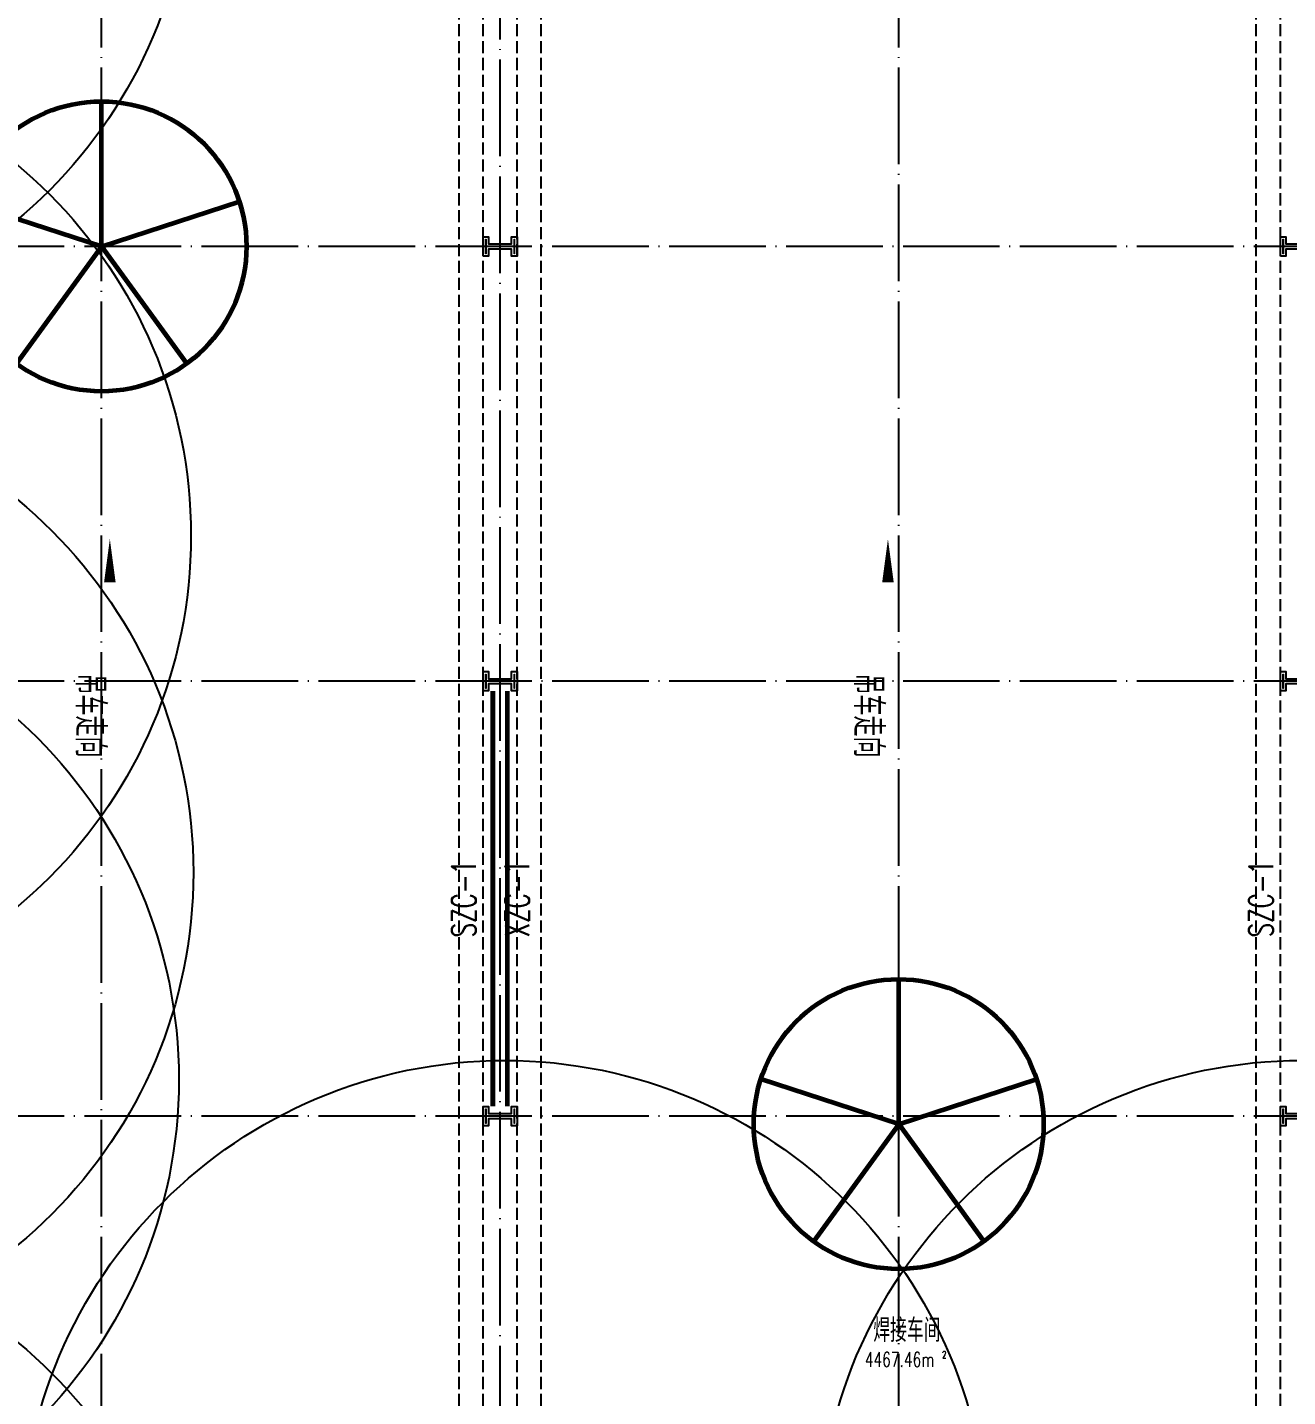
# Model space of a CAD drawing. Extents: x -1313754 to 847533, y 489853 to 941203.
# Drawn here: x -220238 to -194154, y 790014 to 818354 of the extents above; entities that cross this region are included whole.
import ezdxf
from ezdxf.enums import TextEntityAlignment as Align

# ---------------------------------------------------------------- set-up
doc = ezdxf.new("R2010")
doc.units = 0
doc.header["$LTSCALE"] = 1000
doc.header["$MEASUREMENT"] = 0
for name, pattern in [('CENTER', [2, 1.25, -0.25, 0.25, -0.25]), ('DASH', [0.35, 0.25, -0.1]), ('DOTE', [2.42, 2, -0.2, 0.02, -0.2])]:
    doc.linetypes.add(name, pattern=pattern)
for name, color, linetype in [('A-AXIS-DOTE', 14, 'DOTE'), ('A-AXIS-DP', 126, 'Continuous'), ('A-HATCH-2', 251, 'Continuous'), ('A-LIN-V', 9, 'Continuous'), ('A-WINDOW', 140, 'Continuous'), ('AS-WALL', 40, 'Continuous'), ('SB_ZF消火栓', 10, 'Continuous'), ('建-房间', 7, 'Continuous'), ('建-箭头', 3, 'Continuous')]:
    doc.layers.add(name, color=color, linetype=linetype)
for name, color, linetype, lineweight in [('S-col', 2, 'Continuous', 0), ('THIN', 7, 'Continuous', 0), ('柱间支撑', 6, 'CENTER', 0)]:
    doc.layers.add(name, color=color, linetype=linetype, lineweight=lineweight)
doc.styles.add('A-AREA', font='SIMPLEX', dxfattribs={"bigfont": 'GBCBIG'})
doc.styles.add('A-STANDARD', font='SIMPLEX', dxfattribs={"bigfont": 'GBCBIG'})
doc.styles.add('TSSD_Rein', font='tj-romans1.shx', dxfattribs={"width": 0.7, "bigfont": 'tj-hztxt.shx'})

# ---------------------------------------------------------------- blocks, each defined once
blk = doc.blocks.new('dote')
at = {"layer": 'A-AXIS-DOTE'}
for p, q in [((2032.2, -69160), (2032.2, 36662.3)), ((10282.2, -68993.9), (10282.2, 36662.3)), ((18532.2, -69160), (18532.2, 36662.3)), ((76282.2, 9000), (-41310, 9000)), ((76282.2, 0), (-41310, 0)), ((76282.2, -9000), (-41310, -9000))]:
    blk.add_line(p, q, dxfattribs=at)
blk = doc.blocks.new('_FZH')
at = {"layer": 'A-HATCH-2'}
blk.add_lwpolyline([(-0.437, -0.25), (-0.437, 0.25), (-0.297, 0.25), (-0.297, 0.067), (0.298, 0.067), (0.298, 0.25), (0.438, 0.25), (0.438, -0.25), (0.298, -0.25), (0.298, -0.068), (-0.297, -0.068), (-0.297, -0.25)], close=True, dxfattribs=at)
at = {"layer": 'S-col'}
blk.add_lwpolyline([(-0.375, -0.188), (-0.375, 0.187), (-0.36, 0.187), (-0.36, 0.005), (0.36, 0.005), (0.36, 0.187), (0.375, 0.187), (0.375, -0.188), (0.36, -0.188), (0.36, -0.005), (-0.36, -0.005), (-0.36, -0.188)], close=True, dxfattribs=at)
blk = doc.blocks.new('w4234324')
at = {"xscale": 800.0000000000005, "yscale": 800.0000000000005, "zscale": 800.0000000000005}
for p in [(-210454, 813820), (-193954, 813820), (-210454, 804820), (-193954, 804820), (-210454, 795820), (-193954, 795820)]:
    blk.add_blockref('_FZH', p, dxfattribs=at)
blk = doc.blocks.new('3243243')
at = {"layer": 'A-HATCH-2', "linetype": 'DASH'}
for p, q in [((-211304.2, 741520), (-211304.2, 832220)), ((-210804.2, 741520), (-210804.2, 832220)), ((-210104.2, 741520), (-210104.2, 832220)), ((-209604.2, 741520), (-209604.2, 832220)), ((-194804.2, 741520), (-194804.2, 832220)), ((-194304.2, 741520), (-194304.2, 832220))]:
    blk.add_line(p, q, dxfattribs=at)
blk = doc.blocks.new('w4324324')
at = {"layer": 'A-HATCH-2', "lineweight": 60}
for q in [(-1694760, 686605), (-1697614, 684532), (-1691907, 684532), (-1696524, 681178), (-1692997, 681178)]:
    blk.add_line((-1694760, 683605), q, dxfattribs=at)
blk.add_circle((-1694760, 683605), 3000, dxfattribs=at)
blk = doc.blocks.new('w423432')
at = {"layer": 'A-LIN-V'}
for p in [(-49500, -9000), (-33000, -27166)]:
    blk.add_blockref('w4324324', p, dxfattribs=at)
blk = doc.blocks.new('23124232432')
at = {"layer": '柱间支撑', "const_width": 100}
for points in [[(-210604, 804620), (-210604, 796020)], [(-210304, 804620), (-210304, 796020)]]:
    blk.add_lwpolyline(points, dxfattribs=at)
at = {"layer": 'THIN', "style": 'TSSD_Rein', "width": 0.7}
for s, p in [('SZC-1', (-210804, 800320)), ('XZC-1', (-209700, 800320)), ('SZC-1', (-194304, 800320))]:
    blk.add_text(s, height=500, rotation=90, dxfattribs=at).set_placement(p, align=Align.BOTTOM_CENTER)
blk = doc.blocks.new('A$C5D961328')
at = {"layer": 'SB_ZF消火栓'}
blk.add_hatch(color=256, dxfattribs=at).paths.add_polyline_path([(0, 40), (700, 40), (700, 240)])
at = {"layer": 'A-LIN-V', "ltscale": 500}
blk.add_circle((350, 40), 10001, dxfattribs=at)
at = {"layer": 'SB_ZF消火栓'}
for p, q in [((700, 240), (0, 240)), ((0, 240), (0, 40)), ((700, 240), (0, 40)), ((0, 40), (700, 40)), ((700, 240), (700, 40))]:
    blk.add_line(p, q, dxfattribs=at)
at = {"layer": 'SB_ZF消火栓', "color": 1}
blk.add_circle((140, 140), 32.5, dxfattribs=at)
blk = doc.blocks.new('234243242332')
at = {"layer": 'SB_ZF消火栓'}
for p, rotation in [((-226894, 822401), 270), ((-226894, 808180), 270), ((-226844, 801213), 270), ((-227064, 796224, -3000), 90), ((-226844, 783774), 270)]:
    blk.add_blockref('A$C5D961328', p, dxfattribs=dict(at, rotation=rotation))
for p in [(-210709, 786930), (-194209, 786930)]:
    blk.add_blockref('A$C5D961328', p, dxfattribs=at)

msp = doc.modelspace()

# ---------------------------------------------------------------- linework, layer by layer
at = {"layer": '建-箭头'}
for points in [[(-218531.4, 800865, 0, 0, 0), (-218531.4, 807765, 0, 240, 0), (-218531.4, 806865, 0, 0, 0)], [(-202426.4, 800865, 0, 0, 0), (-202426.4, 807765, 0, 240, 0), (-202426.4, 806865, 0, 0, 0)]]:
    msp.add_lwpolyline(points, format="xyseb", dxfattribs=at)

# ---------------------------------------------------------------- block references
at = {"layer": 'A-AXIS-DP'}
msp.add_blockref('3243243', (0, 0), dxfattribs=at)
at = {"layer": 'A-LIN-V'}
msp.add_blockref('w423432', (1525556.2, 139215), dxfattribs=at)
at = {"layer": 'A-WINDOW'}
msp.add_blockref('w4234324', (0, 0), dxfattribs=at)
at = {"layer": 'AS-WALL'}
msp.add_blockref('dote', (-220736.4, 804820), dxfattribs=at)
at = {"layer": 'SB_ZF消火栓', "linetype": 'Continuous'}
msp.add_blockref('234243242332', (0, 0), dxfattribs=at)
at = {"layer": '柱间支撑'}
msp.add_blockref('23124232432', (0, 0), dxfattribs=at)

# ---------------------------------------------------------------- texts
at = {"layer": '建-房间', "style": 'A-AREA'}
msp.add_text('焊接车间', height=482.27, dxfattribs=at).set_placement((-202728.3, 791145))
at = {"layer": '建-房间', "style": 'A-AREA', "width": 0.705882}
for s, height, p in [('2', 148.8, (-201306.4, 790808.1)), ('4467.46m', 297.5, (-202906.4, 790633.1))]:
    msp.add_text(s, height=height, dxfattribs=at).set_placement(p)
at = {"layer": '建-箭头', "color": 7, "style": 'A-STANDARD'}
for p in [(-219236.4, 804982.3), (-203131.4, 804982.3)]:
    msp.add_text('吊车走向', height=604.44, rotation=270, dxfattribs=at).set_placement(p)

doc.saveas('drawing.dxf')
